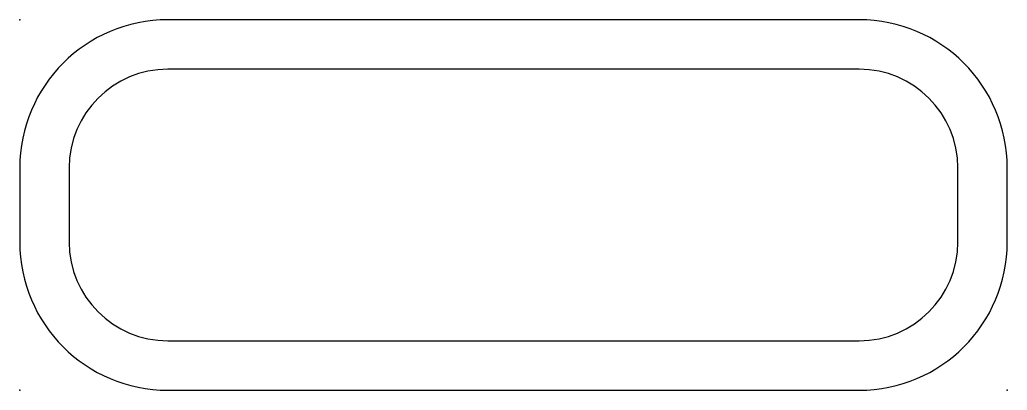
# Model space of a CAD drawing. Header units: millimetres. Extents: x 0 to 10, y 0 to 3.8.
import ezdxf

# ---------------------------------------------------------------- set-up
doc = ezdxf.new("R2010")
doc.units = ezdxf.units.MM
doc.layers.get('0').update_dxf_attribs({"linetype": 'CONTINUOUS'})

msp = doc.modelspace()

# ---------------------------------------------------------------- linework, layer by layer
for points in [[(1.5, 0), (8.5, 0, 0.41421), (10, 1.5), (10, 2.25, 0.41421), (8.5, 3.75), (1.5, 3.75, 0.41421), (0, 2.25), (0, 1.5, 0.41421)], [(0.5, 2.25), (0.5, 1.5, 0.41421), (1.5, 0.5), (8.5, 0.5, 0.41421), (9.5, 1.5), (9.5, 2.25, 0.41421), (8.5, 3.25), (1.5, 3.25, 0.41421)]]:
    msp.add_lwpolyline(points, format="xyb", close=True)
for p in [(0, 3.75), (0, 0), (0, 0), (10, 0)]:
    msp.add_point(p)

doc.saveas('drawing.dxf')
